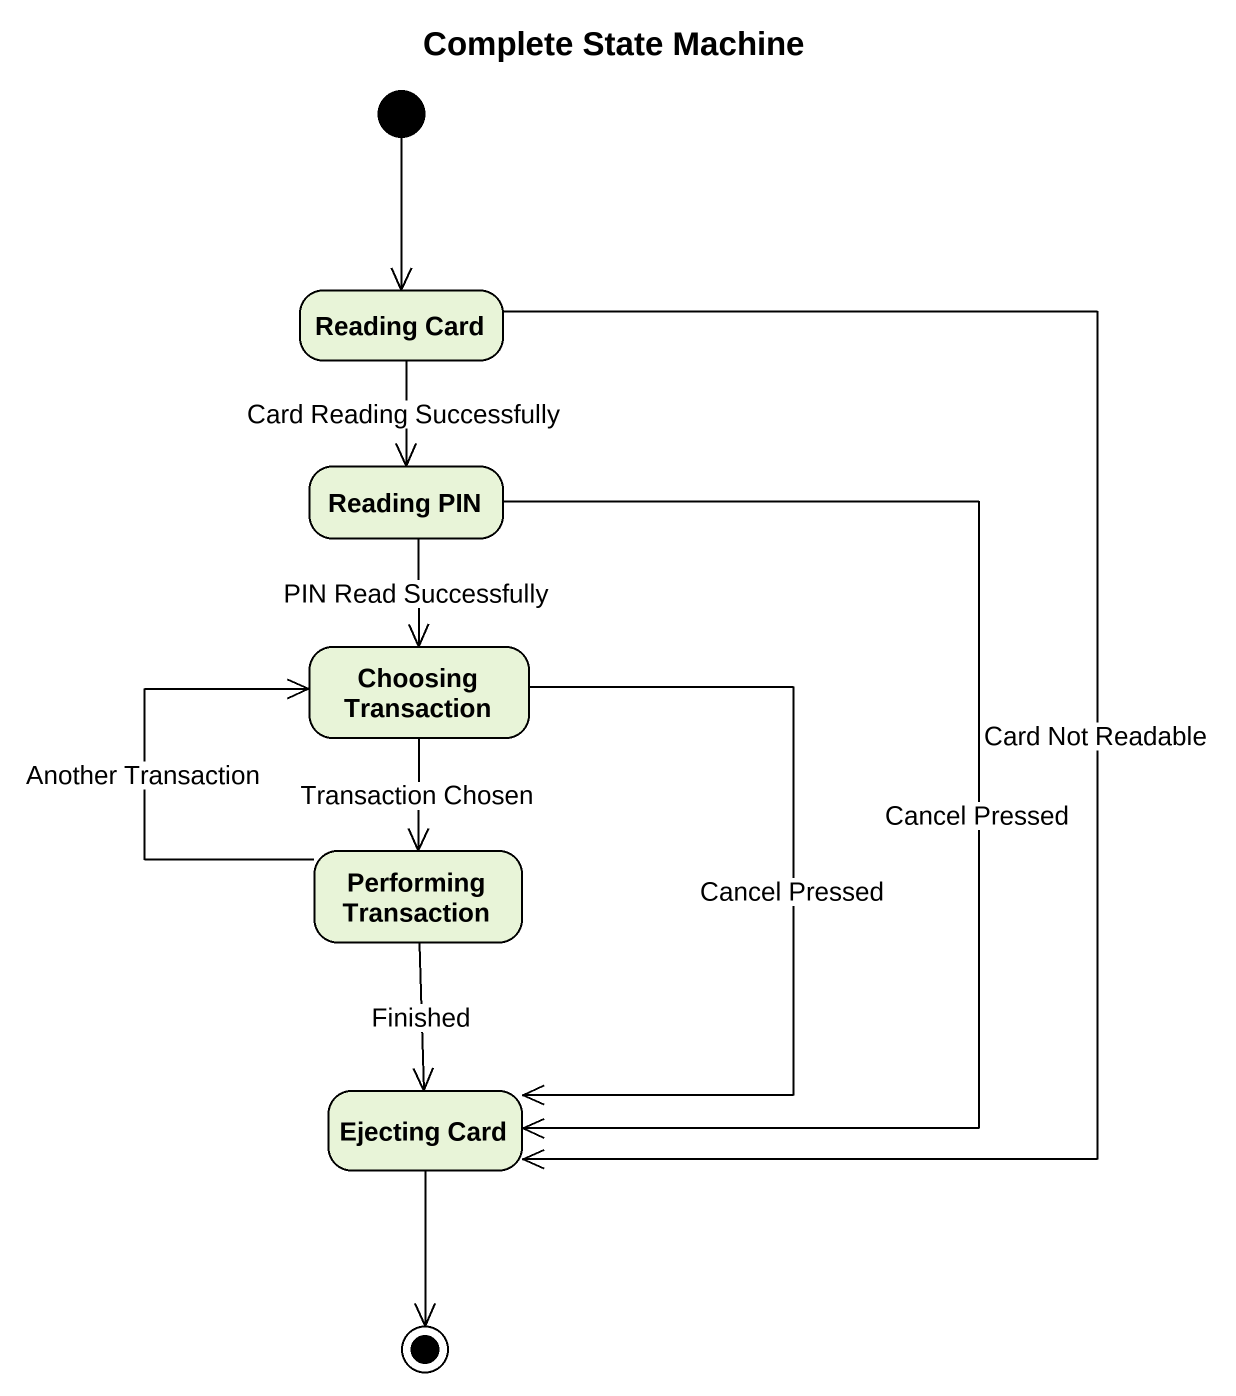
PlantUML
@startuml
title Complete State Machine
hide empty description
state "Reading Card" as Reading_Card
state "Reading PIN" as Reading_PIN
state "Choosing Transaction" as Choosing_Transaction
state "Performing Transaction" as Performing_Transaction
state "Ejecting Card" as Ejecting_Card
[*] --> Reading_Card
Reading_Card --> Reading_PIN : Card Reading Successfully
Reading_Card --> Ejecting_Card : Card Not Readable
Reading_PIN --> Choosing_Transaction : PIN Read Successfully
Reading_PIN --> Ejecting_Card : Cancel Pressed
Choosing_Transaction --> Performing_Transaction : Transaction Chosen
Choosing_Transaction --> Ejecting_Card : Cancel Pressed
Performing_Transaction -up-> Choosing_Transaction : Another Transaction
Performing_Transaction --> Ejecting_Card : Finished
Ejecting_Card --> [*]
@enduml
